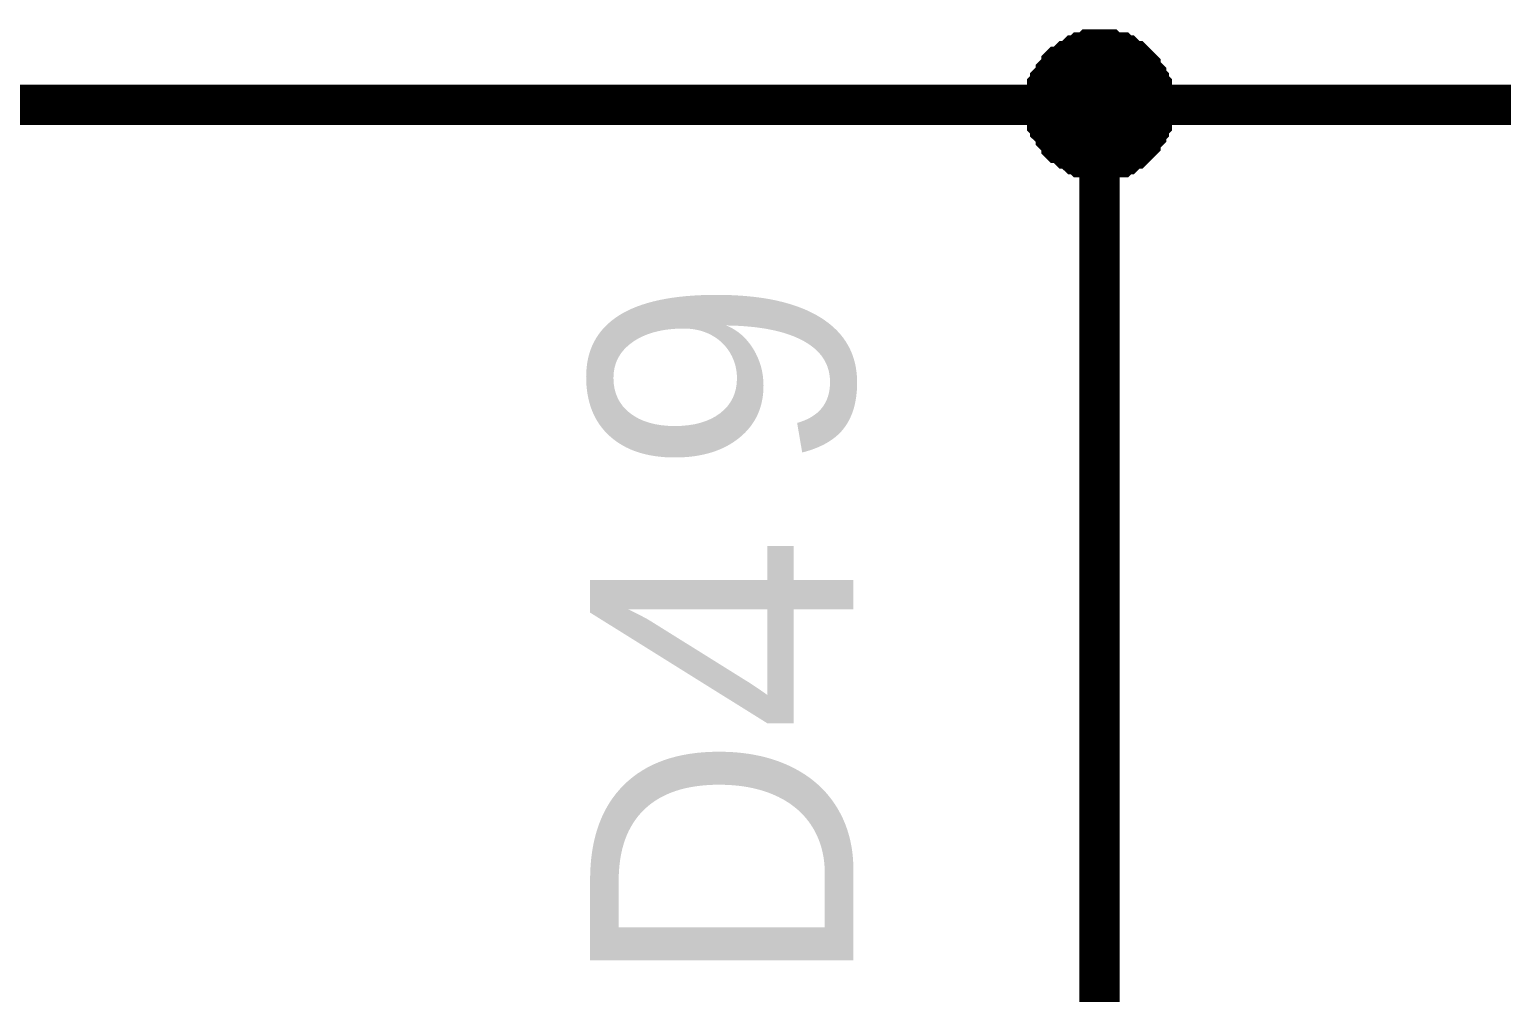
# Model space of a CAD drawing. Header units: millimetres. Extents: x 0 to 20.9, y 0 to 9.5.
# Drawn here: x 16.6876 to 17.1174, y 7.4406 to 7.7217 of the extents above; entities that cross this region are included whole.
import ezdxf

# ---------------------------------------------------------------- set-up
doc = ezdxf.new("R2010")
doc.units = ezdxf.units.MM
doc.header["$MEASUREMENT"] = 0
doc.layers.add('Sheet', color=255, linetype='Continuous')

msp = doc.modelspace()

# ---------------------------------------------------------------- linework, layer by layer
at = {"layer": 'Sheet'}
for points, const_width in [([(16.97995, 7.69974), (16.97995, 7.70058), (16.97995, 7.70142), (16.97995, 7.70309), (16.97995, 7.70392), (16.98079, 7.70476), (16.98079, 7.70559), (16.98079, 7.70643), (16.98162, 7.70726), (16.98162, 7.7081), (16.98246, 7.70893), (16.98329, 7.70977), (16.98329, 7.7106), (16.98413, 7.71144), (16.98496, 7.71228), (16.98496, 7.71311), (16.9858, 7.71395), (16.98663, 7.71478), (16.98747, 7.71478), (16.9883, 7.71562), (16.98914, 7.71645), (16.98997, 7.71645), (16.99081, 7.71729), (16.99165, 7.71812), (16.99248, 7.71812), (16.99332, 7.71896), (16.99415, 7.71896), (16.99499, 7.71896), (16.99582, 7.71979), (16.99666, 7.71979), (16.99833, 7.71979), (16.99916, 7.71979), (17, 7.71979)], 0.0039), ([(16.97995, 7.69974), (16.97995, 7.70058), (16.97995, 7.70142), (16.97995, 7.70309), (16.97995, 7.70392), (16.98079, 7.70476), (16.98079, 7.70559), (16.98079, 7.70643), (16.98162, 7.70726), (16.98162, 7.7081), (16.98246, 7.70893), (16.98329, 7.70977), (16.98329, 7.7106), (16.98413, 7.71144), (16.98496, 7.71228), (16.98496, 7.71311), (16.9858, 7.71395), (16.98663, 7.71478), (16.98747, 7.71478), (16.9883, 7.71562), (16.98914, 7.71645), (16.98997, 7.71645), (16.99081, 7.71729), (16.99165, 7.71812), (16.99248, 7.71812), (16.99332, 7.71896), (16.99415, 7.71896), (16.99499, 7.71896), (16.99582, 7.71979), (16.99666, 7.71979), (16.99833, 7.71979), (16.99916, 7.71979), (17, 7.71979)], 0.0039), ([(16.97995, 7.69974), (16.97995, 7.70058), (16.97995, 7.70142), (16.97995, 7.70309), (16.97995, 7.70392), (16.98079, 7.70476), (16.98079, 7.70559), (16.98079, 7.70643), (16.98162, 7.70726), (16.98162, 7.7081), (16.98246, 7.70893), (16.98329, 7.70977), (16.98329, 7.7106), (16.98413, 7.71144), (16.98496, 7.71228), (16.98496, 7.71311), (16.9858, 7.71395), (16.98663, 7.71478), (16.98747, 7.71478), (16.9883, 7.71562), (16.98914, 7.71645), (16.98997, 7.71645), (16.99081, 7.71729), (16.99165, 7.71812), (16.99248, 7.71812), (16.99332, 7.71896), (16.99415, 7.71896), (16.99499, 7.71896), (16.99582, 7.71979), (16.99666, 7.71979), (16.99833, 7.71979), (16.99916, 7.71979), (17, 7.71979)], 0.0039), ([(16.97995, 7.69974), (16.97995, 7.70058), (16.97995, 7.70142), (16.97995, 7.70309), (16.97995, 7.70392), (16.98079, 7.70476), (16.98079, 7.70559), (16.98079, 7.70643), (16.98162, 7.70726), (16.98162, 7.7081), (16.98246, 7.70893), (16.98329, 7.70977), (16.98329, 7.7106), (16.98413, 7.71144), (16.98496, 7.71228), (16.98496, 7.71311), (16.9858, 7.71395), (16.98663, 7.71478), (16.98747, 7.71478), (16.9883, 7.71562), (16.98914, 7.71645), (16.98997, 7.71645), (16.99081, 7.71729), (16.99165, 7.71812), (16.99248, 7.71812), (16.99332, 7.71896), (16.99415, 7.71896), (16.99499, 7.71896), (16.99582, 7.71979), (16.99666, 7.71979), (16.99833, 7.71979), (16.99916, 7.71979), (17, 7.71979)], 0.0039), ([(16.97995, 7.69974), (16.97995, 7.70058), (16.97995, 7.70142), (16.97995, 7.70309), (16.97995, 7.70392), (16.98079, 7.70476), (16.98079, 7.70559), (16.98079, 7.70643), (16.98162, 7.70726), (16.98162, 7.7081), (16.98246, 7.70893), (16.98329, 7.70977), (16.98329, 7.7106), (16.98413, 7.71144), (16.98496, 7.71228), (16.98496, 7.71311), (16.9858, 7.71395), (16.98663, 7.71478), (16.98747, 7.71478), (16.9883, 7.71562), (16.98914, 7.71645), (16.98997, 7.71645), (16.99081, 7.71729), (16.99165, 7.71812), (16.99248, 7.71812), (16.99332, 7.71896), (16.99415, 7.71896), (16.99499, 7.71896), (16.99582, 7.71979), (16.99666, 7.71979), (16.99833, 7.71979), (16.99916, 7.71979), (17, 7.71979)], 0.0039), ([(16.97995, 7.69974), (16.97995, 7.70058), (16.97995, 7.70142), (16.97995, 7.70309), (16.97995, 7.70392), (16.98079, 7.70476), (16.98079, 7.70559), (16.98079, 7.70643), (16.98162, 7.70726), (16.98162, 7.7081), (16.98246, 7.70893), (16.98329, 7.70977), (16.98329, 7.7106), (16.98413, 7.71144), (16.98496, 7.71228), (16.98496, 7.71311), (16.9858, 7.71395), (16.98663, 7.71478), (16.98747, 7.71478), (16.9883, 7.71562), (16.98914, 7.71645), (16.98997, 7.71645), (16.99081, 7.71729), (16.99165, 7.71812), (16.99248, 7.71812), (16.99332, 7.71896), (16.99415, 7.71896), (16.99499, 7.71896), (16.99582, 7.71979), (16.99666, 7.71979), (16.99833, 7.71979), (16.99916, 7.71979), (17, 7.71979)], 0.0039), ([(16.97995, 7.69974), (16.97995, 7.70058), (16.97995, 7.70142), (16.97995, 7.70309), (16.97995, 7.70392), (16.98079, 7.70476), (16.98079, 7.70559), (16.98079, 7.70643), (16.98162, 7.70726), (16.98162, 7.7081), (16.98246, 7.70893), (16.98329, 7.70977), (16.98329, 7.7106), (16.98413, 7.71144), (16.98496, 7.71228), (16.98496, 7.71311), (16.9858, 7.71395), (16.98663, 7.71478), (16.98747, 7.71478), (16.9883, 7.71562), (16.98914, 7.71645), (16.98997, 7.71645), (16.99081, 7.71729), (16.99165, 7.71812), (16.99248, 7.71812), (16.99332, 7.71896), (16.99415, 7.71896), (16.99499, 7.71896), (16.99582, 7.71979), (16.99666, 7.71979), (16.99833, 7.71979), (16.99916, 7.71979), (17, 7.71979)], 0.0039), ([(16.97995, 7.69974), (16.97995, 7.70058), (16.97995, 7.70142), (16.97995, 7.70309), (16.97995, 7.70392), (16.98079, 7.70476), (16.98079, 7.70559), (16.98079, 7.70643), (16.98162, 7.70726), (16.98162, 7.7081), (16.98246, 7.70893), (16.98329, 7.70977), (16.98329, 7.7106), (16.98413, 7.71144), (16.98496, 7.71228), (16.98496, 7.71311), (16.9858, 7.71395), (16.98663, 7.71478), (16.98747, 7.71478), (16.9883, 7.71562), (16.98914, 7.71645), (16.98997, 7.71645), (16.99081, 7.71729), (16.99165, 7.71812), (16.99248, 7.71812), (16.99332, 7.71896), (16.99415, 7.71896), (16.99499, 7.71896), (16.99582, 7.71979), (16.99666, 7.71979), (16.99833, 7.71979), (16.99916, 7.71979), (17, 7.71979)], 0.0039), ([(17, 7.71979), (17, 7.71979)], 0.0039), ([(17, 7.71979), (17.00083, 7.71979), (17.00251, 7.71979), (17.00334, 7.71979), (17.00418, 7.71979), (17.00501, 7.71896), (17.00585, 7.71896), (17.00752, 7.71896), (17.00835, 7.71812), (17.00919, 7.71812), (17.01002, 7.71729), (17.01086, 7.71645), (17.01169, 7.71645), (17.01253, 7.71562), (17.01337, 7.71478), (17.01337, 7.71478), (17.0142, 7.71395), (17.01504, 7.71311), (17.01587, 7.71228), (17.01587, 7.71144), (17.01671, 7.7106), (17.01754, 7.70977), (17.01754, 7.70893), (17.01838, 7.7081), (17.01838, 7.70726), (17.01921, 7.70643), (17.01921, 7.70559), (17.01921, 7.70476), (17.02005, 7.70392), (17.02005, 7.70309), (17.02005, 7.70142), (17.02005, 7.70058), (17.02005, 7.69974)], 0.0039), ([(17, 7.71979), (17, 7.71979)], 0.0039), ([(17, 7.71979), (17.00083, 7.71979), (17.00251, 7.71979), (17.00334, 7.71979), (17.00418, 7.71979), (17.00501, 7.71896), (17.00585, 7.71896), (17.00752, 7.71896), (17.00835, 7.71812), (17.00919, 7.71812), (17.01002, 7.71729), (17.01086, 7.71645), (17.01169, 7.71645), (17.01253, 7.71562), (17.01337, 7.71478), (17.01337, 7.71478), (17.0142, 7.71395), (17.01504, 7.71311), (17.01587, 7.71228), (17.01587, 7.71144), (17.01671, 7.7106), (17.01754, 7.70977), (17.01754, 7.70893), (17.01838, 7.7081), (17.01838, 7.70726), (17.01921, 7.70643), (17.01921, 7.70559), (17.01921, 7.70476), (17.02005, 7.70392), (17.02005, 7.70309), (17.02005, 7.70142), (17.02005, 7.70058), (17.02005, 7.69974)], 0.0039), ([(17, 7.71979), (17, 7.71979)], 0.0039), ([(17, 7.71979), (17.00083, 7.71979), (17.00251, 7.71979), (17.00334, 7.71979), (17.00418, 7.71979), (17.00501, 7.71896), (17.00585, 7.71896), (17.00752, 7.71896), (17.00835, 7.71812), (17.00919, 7.71812), (17.01002, 7.71729), (17.01086, 7.71645), (17.01169, 7.71645), (17.01253, 7.71562), (17.01337, 7.71478), (17.01337, 7.71478), (17.0142, 7.71395), (17.01504, 7.71311), (17.01587, 7.71228), (17.01587, 7.71144), (17.01671, 7.7106), (17.01754, 7.70977), (17.01754, 7.70893), (17.01838, 7.7081), (17.01838, 7.70726), (17.01921, 7.70643), (17.01921, 7.70559), (17.01921, 7.70476), (17.02005, 7.70392), (17.02005, 7.70309), (17.02005, 7.70142), (17.02005, 7.70058), (17.02005, 7.69974)], 0.0039), ([(17, 7.71979), (17, 7.71979)], 0.0039), ([(17, 7.71979), (17.00083, 7.71979), (17.00251, 7.71979), (17.00334, 7.71979), (17.00418, 7.71979), (17.00501, 7.71896), (17.00585, 7.71896), (17.00752, 7.71896), (17.00835, 7.71812), (17.00919, 7.71812), (17.01002, 7.71729), (17.01086, 7.71645), (17.01169, 7.71645), (17.01253, 7.71562), (17.01337, 7.71478), (17.01337, 7.71478), (17.0142, 7.71395), (17.01504, 7.71311), (17.01587, 7.71228), (17.01587, 7.71144), (17.01671, 7.7106), (17.01754, 7.70977), (17.01754, 7.70893), (17.01838, 7.7081), (17.01838, 7.70726), (17.01921, 7.70643), (17.01921, 7.70559), (17.01921, 7.70476), (17.02005, 7.70392), (17.02005, 7.70309), (17.02005, 7.70142), (17.02005, 7.70058), (17.02005, 7.69974)], 0.0039), ([(17, 7.71979), (17, 7.71979)], 0.0039), ([(17, 7.71979), (17.00083, 7.71979), (17.00251, 7.71979), (17.00334, 7.71979), (17.00418, 7.71979), (17.00501, 7.71896), (17.00585, 7.71896), (17.00752, 7.71896), (17.00835, 7.71812), (17.00919, 7.71812), (17.01002, 7.71729), (17.01086, 7.71645), (17.01169, 7.71645), (17.01253, 7.71562), (17.01337, 7.71478), (17.01337, 7.71478), (17.0142, 7.71395), (17.01504, 7.71311), (17.01587, 7.71228), (17.01587, 7.71144), (17.01671, 7.7106), (17.01754, 7.70977), (17.01754, 7.70893), (17.01838, 7.7081), (17.01838, 7.70726), (17.01921, 7.70643), (17.01921, 7.70559), (17.01921, 7.70476), (17.02005, 7.70392), (17.02005, 7.70309), (17.02005, 7.70142), (17.02005, 7.70058), (17.02005, 7.69974)], 0.0039), ([(17, 7.71979), (17, 7.71979)], 0.0039), ([(17, 7.71979), (17.00083, 7.71979), (17.00251, 7.71979), (17.00334, 7.71979), (17.00418, 7.71979), (17.00501, 7.71896), (17.00585, 7.71896), (17.00752, 7.71896), (17.00835, 7.71812), (17.00919, 7.71812), (17.01002, 7.71729), (17.01086, 7.71645), (17.01169, 7.71645), (17.01253, 7.71562), (17.01337, 7.71478), (17.01337, 7.71478), (17.0142, 7.71395), (17.01504, 7.71311), (17.01587, 7.71228), (17.01587, 7.71144), (17.01671, 7.7106), (17.01754, 7.70977), (17.01754, 7.70893), (17.01838, 7.7081), (17.01838, 7.70726), (17.01921, 7.70643), (17.01921, 7.70559), (17.01921, 7.70476), (17.02005, 7.70392), (17.02005, 7.70309), (17.02005, 7.70142), (17.02005, 7.70058), (17.02005, 7.69974)], 0.0039), ([(17, 7.71979), (17, 7.71979)], 0.0039), ([(17, 7.71979), (17.00083, 7.71979), (17.00251, 7.71979), (17.00334, 7.71979), (17.00418, 7.71979), (17.00501, 7.71896), (17.00585, 7.71896), (17.00752, 7.71896), (17.00835, 7.71812), (17.00919, 7.71812), (17.01002, 7.71729), (17.01086, 7.71645), (17.01169, 7.71645), (17.01253, 7.71562), (17.01337, 7.71478), (17.01337, 7.71478), (17.0142, 7.71395), (17.01504, 7.71311), (17.01587, 7.71228), (17.01587, 7.71144), (17.01671, 7.7106), (17.01754, 7.70977), (17.01754, 7.70893), (17.01838, 7.7081), (17.01838, 7.70726), (17.01921, 7.70643), (17.01921, 7.70559), (17.01921, 7.70476), (17.02005, 7.70392), (17.02005, 7.70309), (17.02005, 7.70142), (17.02005, 7.70058), (17.02005, 7.69974)], 0.0039), ([(17, 7.71979), (17, 7.71979)], 0.0039), ([(17, 7.71979), (17.00083, 7.71979), (17.00251, 7.71979), (17.00334, 7.71979), (17.00418, 7.71979), (17.00501, 7.71896), (17.00585, 7.71896), (17.00752, 7.71896), (17.00835, 7.71812), (17.00919, 7.71812), (17.01002, 7.71729), (17.01086, 7.71645), (17.01169, 7.71645), (17.01253, 7.71562), (17.01337, 7.71478), (17.01337, 7.71478), (17.0142, 7.71395), (17.01504, 7.71311), (17.01587, 7.71228), (17.01587, 7.71144), (17.01671, 7.7106), (17.01754, 7.70977), (17.01754, 7.70893), (17.01838, 7.7081), (17.01838, 7.70726), (17.01921, 7.70643), (17.01921, 7.70559), (17.01921, 7.70476), (17.02005, 7.70392), (17.02005, 7.70309), (17.02005, 7.70142), (17.02005, 7.70058), (17.02005, 7.69974)], 0.0039), ([(10.40049, 7.69974), (11.00029, 7.69974), (11.40044, 7.69974), (12.00025, 7.69974), (12.40039, 7.69974), (13.0002, 7.69974), (13.40034, 7.69974), (14.00015, 7.69974), (14.40029, 7.69974), (15.0001, 7.69974), (15.40025, 7.69974), (16.00005, 7.69974), (16.4002, 7.69974), (17, 7.69974), (17.40015, 7.69974), (17.99995, 7.69974), (18.4001, 7.69974), (18.4001, 7.49925)], 0.0118), ([(17, 7.69974), (17, 7.49925)], 0.0118), ([(17, 7.6797), (16.99916, 7.6797), (16.99833, 7.6797), (16.99666, 7.6797), (16.99582, 7.6797), (16.99499, 7.68053), (16.99415, 7.68053), (16.99332, 7.68053), (16.99248, 7.68137), (16.99165, 7.68137), (16.99081, 7.6822), (16.98997, 7.68304), (16.98914, 7.68304), (16.9883, 7.68387), (16.98747, 7.68471), (16.98663, 7.68471), (16.9858, 7.68554), (16.98496, 7.68638), (16.98496, 7.68721), (16.98413, 7.68805), (16.98329, 7.68888), (16.98329, 7.68972), (16.98246, 7.69056), (16.98162, 7.69139), (16.98162, 7.69223), (16.98079, 7.69306), (16.98079, 7.6939), (16.98079, 7.69473), (16.97995, 7.69557), (16.97995, 7.6964), (16.97995, 7.69807), (16.97995, 7.69891), (16.97995, 7.69974)], 0.0039), ([(16.97995, 7.69974), (16.97995, 7.69974)], 0.0039), ([(17, 7.6797), (16.99916, 7.6797), (16.99833, 7.6797), (16.99666, 7.6797), (16.99582, 7.6797), (16.99499, 7.68053), (16.99415, 7.68053), (16.99332, 7.68053), (16.99248, 7.68137), (16.99165, 7.68137), (16.99081, 7.6822), (16.98997, 7.68304), (16.98914, 7.68304), (16.9883, 7.68387), (16.98747, 7.68471), (16.98663, 7.68471), (16.9858, 7.68554), (16.98496, 7.68638), (16.98496, 7.68721), (16.98413, 7.68805), (16.98329, 7.68888), (16.98329, 7.68972), (16.98246, 7.69056), (16.98162, 7.69139), (16.98162, 7.69223), (16.98079, 7.69306), (16.98079, 7.6939), (16.98079, 7.69473), (16.97995, 7.69557), (16.97995, 7.6964), (16.97995, 7.69807), (16.97995, 7.69891), (16.97995, 7.69974)], 0.0039), ([(16.97995, 7.69974), (16.97995, 7.69974)], 0.0039), ([(17, 7.6797), (16.99916, 7.6797), (16.99833, 7.6797), (16.99666, 7.6797), (16.99582, 7.6797), (16.99499, 7.68053), (16.99415, 7.68053), (16.99332, 7.68053), (16.99248, 7.68137), (16.99165, 7.68137), (16.99081, 7.6822), (16.98997, 7.68304), (16.98914, 7.68304), (16.9883, 7.68387), (16.98747, 7.68471), (16.98663, 7.68471), (16.9858, 7.68554), (16.98496, 7.68638), (16.98496, 7.68721), (16.98413, 7.68805), (16.98329, 7.68888), (16.98329, 7.68972), (16.98246, 7.69056), (16.98162, 7.69139), (16.98162, 7.69223), (16.98079, 7.69306), (16.98079, 7.6939), (16.98079, 7.69473), (16.97995, 7.69557), (16.97995, 7.6964), (16.97995, 7.69807), (16.97995, 7.69891), (16.97995, 7.69974)], 0.0039), ([(16.97995, 7.69974), (16.97995, 7.69974)], 0.0039), ([(17, 7.6797), (16.99916, 7.6797), (16.99833, 7.6797), (16.99666, 7.6797), (16.99582, 7.6797), (16.99499, 7.68053), (16.99415, 7.68053), (16.99332, 7.68053), (16.99248, 7.68137), (16.99165, 7.68137), (16.99081, 7.6822), (16.98997, 7.68304), (16.98914, 7.68304), (16.9883, 7.68387), (16.98747, 7.68471), (16.98663, 7.68471), (16.9858, 7.68554), (16.98496, 7.68638), (16.98496, 7.68721), (16.98413, 7.68805), (16.98329, 7.68888), (16.98329, 7.68972), (16.98246, 7.69056), (16.98162, 7.69139), (16.98162, 7.69223), (16.98079, 7.69306), (16.98079, 7.6939), (16.98079, 7.69473), (16.97995, 7.69557), (16.97995, 7.6964), (16.97995, 7.69807), (16.97995, 7.69891), (16.97995, 7.69974)], 0.0039), ([(16.97995, 7.69974), (16.97995, 7.69974)], 0.0039), ([(17, 7.6797), (16.99916, 7.6797), (16.99833, 7.6797), (16.99666, 7.6797), (16.99582, 7.6797), (16.99499, 7.68053), (16.99415, 7.68053), (16.99332, 7.68053), (16.99248, 7.68137), (16.99165, 7.68137), (16.99081, 7.6822), (16.98997, 7.68304), (16.98914, 7.68304), (16.9883, 7.68387), (16.98747, 7.68471), (16.98663, 7.68471), (16.9858, 7.68554), (16.98496, 7.68638), (16.98496, 7.68721), (16.98413, 7.68805), (16.98329, 7.68888), (16.98329, 7.68972), (16.98246, 7.69056), (16.98162, 7.69139), (16.98162, 7.69223), (16.98079, 7.69306), (16.98079, 7.6939), (16.98079, 7.69473), (16.97995, 7.69557), (16.97995, 7.6964), (16.97995, 7.69807), (16.97995, 7.69891), (16.97995, 7.69974)], 0.0039), ([(16.97995, 7.69974), (16.97995, 7.69974)], 0.0039), ([(17, 7.6797), (16.99916, 7.6797), (16.99833, 7.6797), (16.99666, 7.6797), (16.99582, 7.6797), (16.99499, 7.68053), (16.99415, 7.68053), (16.99332, 7.68053), (16.99248, 7.68137), (16.99165, 7.68137), (16.99081, 7.6822), (16.98997, 7.68304), (16.98914, 7.68304), (16.9883, 7.68387), (16.98747, 7.68471), (16.98663, 7.68471), (16.9858, 7.68554), (16.98496, 7.68638), (16.98496, 7.68721), (16.98413, 7.68805), (16.98329, 7.68888), (16.98329, 7.68972), (16.98246, 7.69056), (16.98162, 7.69139), (16.98162, 7.69223), (16.98079, 7.69306), (16.98079, 7.6939), (16.98079, 7.69473), (16.97995, 7.69557), (16.97995, 7.6964), (16.97995, 7.69807), (16.97995, 7.69891), (16.97995, 7.69974)], 0.0039), ([(16.97995, 7.69974), (16.97995, 7.69974)], 0.0039), ([(17, 7.6797), (16.99916, 7.6797), (16.99833, 7.6797), (16.99666, 7.6797), (16.99582, 7.6797), (16.99499, 7.68053), (16.99415, 7.68053), (16.99332, 7.68053), (16.99248, 7.68137), (16.99165, 7.68137), (16.99081, 7.6822), (16.98997, 7.68304), (16.98914, 7.68304), (16.9883, 7.68387), (16.98747, 7.68471), (16.98663, 7.68471), (16.9858, 7.68554), (16.98496, 7.68638), (16.98496, 7.68721), (16.98413, 7.68805), (16.98329, 7.68888), (16.98329, 7.68972), (16.98246, 7.69056), (16.98162, 7.69139), (16.98162, 7.69223), (16.98079, 7.69306), (16.98079, 7.6939), (16.98079, 7.69473), (16.97995, 7.69557), (16.97995, 7.6964), (16.97995, 7.69807), (16.97995, 7.69891), (16.97995, 7.69974)], 0.0039), ([(16.97995, 7.69974), (16.97995, 7.69974)], 0.0039), ([(17, 7.6797), (16.99916, 7.6797), (16.99833, 7.6797), (16.99666, 7.6797), (16.99582, 7.6797), (16.99499, 7.68053), (16.99415, 7.68053), (16.99332, 7.68053), (16.99248, 7.68137), (16.99165, 7.68137), (16.99081, 7.6822), (16.98997, 7.68304), (16.98914, 7.68304), (16.9883, 7.68387), (16.98747, 7.68471), (16.98663, 7.68471), (16.9858, 7.68554), (16.98496, 7.68638), (16.98496, 7.68721), (16.98413, 7.68805), (16.98329, 7.68888), (16.98329, 7.68972), (16.98246, 7.69056), (16.98162, 7.69139), (16.98162, 7.69223), (16.98079, 7.69306), (16.98079, 7.6939), (16.98079, 7.69473), (16.97995, 7.69557), (16.97995, 7.6964), (16.97995, 7.69807), (16.97995, 7.69891), (16.97995, 7.69974)], 0.0039), ([(16.97995, 7.69974), (16.97995, 7.69974)], 0.0039), ([(17.02005, 7.69974), (17.02005, 7.69891), (17.02005, 7.69807), (17.02005, 7.6964), (17.02005, 7.69557), (17.01921, 7.69473), (17.01921, 7.6939), (17.01921, 7.69306), (17.01838, 7.69223), (17.01838, 7.69139), (17.01754, 7.69056), (17.01754, 7.68972), (17.01671, 7.68888), (17.01587, 7.68805), (17.01587, 7.68721), (17.01504, 7.68638), (17.0142, 7.68554), (17.01337, 7.68471), (17.01337, 7.68471), (17.01253, 7.68387), (17.01169, 7.68304), (17.01086, 7.68304), (17.01002, 7.6822), (17.00919, 7.68137), (17.00835, 7.68137), (17.00752, 7.68053), (17.00585, 7.68053), (17.00501, 7.68053), (17.00418, 7.6797), (17.00334, 7.6797), (17.00251, 7.6797), (17.00083, 7.6797), (17, 7.6797)], 0.0039), ([(17.02005, 7.69974), (17.02005, 7.69891), (17.02005, 7.69807), (17.02005, 7.6964), (17.02005, 7.69557), (17.01921, 7.69473), (17.01921, 7.6939), (17.01921, 7.69306), (17.01838, 7.69223), (17.01838, 7.69139), (17.01754, 7.69056), (17.01754, 7.68972), (17.01671, 7.68888), (17.01587, 7.68805), (17.01587, 7.68721), (17.01504, 7.68638), (17.0142, 7.68554), (17.01337, 7.68471), (17.01337, 7.68471), (17.01253, 7.68387), (17.01169, 7.68304), (17.01086, 7.68304), (17.01002, 7.6822), (17.00919, 7.68137), (17.00835, 7.68137), (17.00752, 7.68053), (17.00585, 7.68053), (17.00501, 7.68053), (17.00418, 7.6797), (17.00334, 7.6797), (17.00251, 7.6797), (17.00083, 7.6797), (17, 7.6797)], 0.0039), ([(17.02005, 7.69974), (17.02005, 7.69891), (17.02005, 7.69807), (17.02005, 7.6964), (17.02005, 7.69557), (17.01921, 7.69473), (17.01921, 7.6939), (17.01921, 7.69306), (17.01838, 7.69223), (17.01838, 7.69139), (17.01754, 7.69056), (17.01754, 7.68972), (17.01671, 7.68888), (17.01587, 7.68805), (17.01587, 7.68721), (17.01504, 7.68638), (17.0142, 7.68554), (17.01337, 7.68471), (17.01337, 7.68471), (17.01253, 7.68387), (17.01169, 7.68304), (17.01086, 7.68304), (17.01002, 7.6822), (17.00919, 7.68137), (17.00835, 7.68137), (17.00752, 7.68053), (17.00585, 7.68053), (17.00501, 7.68053), (17.00418, 7.6797), (17.00334, 7.6797), (17.00251, 7.6797), (17.00083, 7.6797), (17, 7.6797)], 0.0039), ([(17.02005, 7.69974), (17.02005, 7.69891), (17.02005, 7.69807), (17.02005, 7.6964), (17.02005, 7.69557), (17.01921, 7.69473), (17.01921, 7.6939), (17.01921, 7.69306), (17.01838, 7.69223), (17.01838, 7.69139), (17.01754, 7.69056), (17.01754, 7.68972), (17.01671, 7.68888), (17.01587, 7.68805), (17.01587, 7.68721), (17.01504, 7.68638), (17.0142, 7.68554), (17.01337, 7.68471), (17.01337, 7.68471), (17.01253, 7.68387), (17.01169, 7.68304), (17.01086, 7.68304), (17.01002, 7.6822), (17.00919, 7.68137), (17.00835, 7.68137), (17.00752, 7.68053), (17.00585, 7.68053), (17.00501, 7.68053), (17.00418, 7.6797), (17.00334, 7.6797), (17.00251, 7.6797), (17.00083, 7.6797), (17, 7.6797)], 0.0039), ([(17.02005, 7.69974), (17.02005, 7.69891), (17.02005, 7.69807), (17.02005, 7.6964), (17.02005, 7.69557), (17.01921, 7.69473), (17.01921, 7.6939), (17.01921, 7.69306), (17.01838, 7.69223), (17.01838, 7.69139), (17.01754, 7.69056), (17.01754, 7.68972), (17.01671, 7.68888), (17.01587, 7.68805), (17.01587, 7.68721), (17.01504, 7.68638), (17.0142, 7.68554), (17.01337, 7.68471), (17.01337, 7.68471), (17.01253, 7.68387), (17.01169, 7.68304), (17.01086, 7.68304), (17.01002, 7.6822), (17.00919, 7.68137), (17.00835, 7.68137), (17.00752, 7.68053), (17.00585, 7.68053), (17.00501, 7.68053), (17.00418, 7.6797), (17.00334, 7.6797), (17.00251, 7.6797), (17.00083, 7.6797), (17, 7.6797)], 0.0039), ([(17.02005, 7.69974), (17.02005, 7.69891), (17.02005, 7.69807), (17.02005, 7.6964), (17.02005, 7.69557), (17.01921, 7.69473), (17.01921, 7.6939), (17.01921, 7.69306), (17.01838, 7.69223), (17.01838, 7.69139), (17.01754, 7.69056), (17.01754, 7.68972), (17.01671, 7.68888), (17.01587, 7.68805), (17.01587, 7.68721), (17.01504, 7.68638), (17.0142, 7.68554), (17.01337, 7.68471), (17.01337, 7.68471), (17.01253, 7.68387), (17.01169, 7.68304), (17.01086, 7.68304), (17.01002, 7.6822), (17.00919, 7.68137), (17.00835, 7.68137), (17.00752, 7.68053), (17.00585, 7.68053), (17.00501, 7.68053), (17.00418, 7.6797), (17.00334, 7.6797), (17.00251, 7.6797), (17.00083, 7.6797), (17, 7.6797)], 0.0039), ([(17.02005, 7.69974), (17.02005, 7.69891), (17.02005, 7.69807), (17.02005, 7.6964), (17.02005, 7.69557), (17.01921, 7.69473), (17.01921, 7.6939), (17.01921, 7.69306), (17.01838, 7.69223), (17.01838, 7.69139), (17.01754, 7.69056), (17.01754, 7.68972), (17.01671, 7.68888), (17.01587, 7.68805), (17.01587, 7.68721), (17.01504, 7.68638), (17.0142, 7.68554), (17.01337, 7.68471), (17.01337, 7.68471), (17.01253, 7.68387), (17.01169, 7.68304), (17.01086, 7.68304), (17.01002, 7.6822), (17.00919, 7.68137), (17.00835, 7.68137), (17.00752, 7.68053), (17.00585, 7.68053), (17.00501, 7.68053), (17.00418, 7.6797), (17.00334, 7.6797), (17.00251, 7.6797), (17.00083, 7.6797), (17, 7.6797)], 0.0039), ([(17.02005, 7.69974), (17.02005, 7.69891), (17.02005, 7.69807), (17.02005, 7.6964), (17.02005, 7.69557), (17.01921, 7.69473), (17.01921, 7.6939), (17.01921, 7.69306), (17.01838, 7.69223), (17.01838, 7.69139), (17.01754, 7.69056), (17.01754, 7.68972), (17.01671, 7.68888), (17.01587, 7.68805), (17.01587, 7.68721), (17.01504, 7.68638), (17.0142, 7.68554), (17.01337, 7.68471), (17.01337, 7.68471), (17.01253, 7.68387), (17.01169, 7.68304), (17.01086, 7.68304), (17.01002, 7.6822), (17.00919, 7.68137), (17.00835, 7.68137), (17.00752, 7.68053), (17.00585, 7.68053), (17.00501, 7.68053), (17.00418, 7.6797), (17.00334, 7.6797), (17.00251, 7.6797), (17.00083, 7.6797), (17, 7.6797)], 0.0039), ([(17.02005, 7.69974), (17.02005, 7.69974), (17.02005, 7.69974), (17.02005, 7.69974), (17.02005, 7.69974), (17.02005, 7.69974), (17.02005, 7.69974), (17.02005, 7.69974), (17.02005, 7.69974), (17.02005, 7.69974), (17.02005, 7.69974), (17.02005, 7.69974), (17.02005, 7.69974), (17.02005, 7.69974), (17.02005, 7.69974), (17.02005, 7.69974), (17.02005, 7.69974), (17.02005, 7.69974), (17.02005, 7.69974), (17.02005, 7.69974), (17.02005, 7.69974), (17.02005, 7.69974), (17.02005, 7.69974), (17.02005, 7.69974), (17.02005, 7.69974), (17.02005, 7.69974), (17.02005, 7.69974), (17.02005, 7.69974), (17.02005, 7.69974), (17.02005, 7.69974), (17.02005, 7.69974), (17.02005, 7.69974), (17.02005, 7.69974)], 0.0039), ([(17.02005, 7.69974), (17.02005, 7.69974)], 0.0039), ([(17.02005, 7.69974), (17.02005, 7.69974), (17.02005, 7.69974), (17.02005, 7.69974), (17.02005, 7.69974), (17.02005, 7.69974), (17.02005, 7.69974), (17.02005, 7.69974), (17.02005, 7.69974), (17.02005, 7.69974), (17.02005, 7.69974), (17.02005, 7.69974), (17.02005, 7.69974), (17.02005, 7.69974), (17.02005, 7.69974), (17.02005, 7.69974), (17.02005, 7.69974), (17.02005, 7.69974), (17.02005, 7.69974), (17.02005, 7.69974), (17.02005, 7.69974), (17.02005, 7.69974), (17.02005, 7.69974), (17.02005, 7.69974), (17.02005, 7.69974), (17.02005, 7.69974), (17.02005, 7.69974), (17.02005, 7.69974), (17.02005, 7.69974), (17.02005, 7.69974), (17.02005, 7.69974), (17.02005, 7.69974), (17.02005, 7.69974)], 0.0039), ([(17.02005, 7.69974), (17.02005, 7.69974)], 0.0039), ([(17.02005, 7.69974), (17.02005, 7.69974), (17.02005, 7.69974), (17.02005, 7.69974), (17.02005, 7.69974), (17.02005, 7.69974), (17.02005, 7.69974), (17.02005, 7.69974), (17.02005, 7.69974), (17.02005, 7.69974), (17.02005, 7.69974), (17.02005, 7.69974), (17.02005, 7.69974), (17.02005, 7.69974), (17.02005, 7.69974), (17.02005, 7.69974), (17.02005, 7.69974), (17.02005, 7.69974), (17.02005, 7.69974), (17.02005, 7.69974), (17.02005, 7.69974), (17.02005, 7.69974), (17.02005, 7.69974), (17.02005, 7.69974), (17.02005, 7.69974), (17.02005, 7.69974), (17.02005, 7.69974), (17.02005, 7.69974), (17.02005, 7.69974), (17.02005, 7.69974), (17.02005, 7.69974), (17.02005, 7.69974), (17.02005, 7.69974)], 0.0039), ([(17.02005, 7.69974), (17.02005, 7.69974)], 0.0039), ([(17.02005, 7.69974), (17.02005, 7.69974), (17.02005, 7.69974), (17.02005, 7.69974), (17.02005, 7.69974), (17.02005, 7.69974), (17.02005, 7.69974), (17.02005, 7.69974), (17.02005, 7.69974), (17.02005, 7.69974), (17.02005, 7.69974), (17.02005, 7.69974), (17.02005, 7.69974), (17.02005, 7.69974), (17.02005, 7.69974), (17.02005, 7.69974), (17.02005, 7.69974), (17.02005, 7.69974), (17.02005, 7.69974), (17.02005, 7.69974), (17.02005, 7.69974), (17.02005, 7.69974), (17.02005, 7.69974), (17.02005, 7.69974), (17.02005, 7.69974), (17.02005, 7.69974), (17.02005, 7.69974), (17.02005, 7.69974), (17.02005, 7.69974), (17.02005, 7.69974), (17.02005, 7.69974), (17.02005, 7.69974), (17.02005, 7.69974)], 0.0039), ([(17.02005, 7.69974), (17.02005, 7.69974)], 0.0039), ([(17.02005, 7.69974), (17.02005, 7.69974), (17.02005, 7.69974), (17.02005, 7.69974), (17.02005, 7.69974), (17.02005, 7.69974), (17.02005, 7.69974), (17.02005, 7.69974), (17.02005, 7.69974), (17.02005, 7.69974), (17.02005, 7.69974), (17.02005, 7.69974), (17.02005, 7.69974), (17.02005, 7.69974), (17.02005, 7.69974), (17.02005, 7.69974), (17.02005, 7.69974), (17.02005, 7.69974), (17.02005, 7.69974), (17.02005, 7.69974), (17.02005, 7.69974), (17.02005, 7.69974), (17.02005, 7.69974), (17.02005, 7.69974), (17.02005, 7.69974), (17.02005, 7.69974), (17.02005, 7.69974), (17.02005, 7.69974), (17.02005, 7.69974), (17.02005, 7.69974), (17.02005, 7.69974), (17.02005, 7.69974), (17.02005, 7.69974)], 0.0039), ([(17.02005, 7.69974), (17.02005, 7.69974)], 0.0039), ([(17.02005, 7.69974), (17.02005, 7.69974), (17.02005, 7.69974), (17.02005, 7.69974), (17.02005, 7.69974), (17.02005, 7.69974), (17.02005, 7.69974), (17.02005, 7.69974), (17.02005, 7.69974), (17.02005, 7.69974), (17.02005, 7.69974), (17.02005, 7.69974), (17.02005, 7.69974), (17.02005, 7.69974), (17.02005, 7.69974), (17.02005, 7.69974), (17.02005, 7.69974), (17.02005, 7.69974), (17.02005, 7.69974), (17.02005, 7.69974), (17.02005, 7.69974), (17.02005, 7.69974), (17.02005, 7.69974), (17.02005, 7.69974), (17.02005, 7.69974), (17.02005, 7.69974), (17.02005, 7.69974), (17.02005, 7.69974), (17.02005, 7.69974), (17.02005, 7.69974), (17.02005, 7.69974), (17.02005, 7.69974), (17.02005, 7.69974)], 0.0039), ([(17.02005, 7.69974), (17.02005, 7.69974)], 0.0039), ([(17.02005, 7.69974), (17.02005, 7.69974), (17.02005, 7.69974), (17.02005, 7.69974), (17.02005, 7.69974), (17.02005, 7.69974), (17.02005, 7.69974), (17.02005, 7.69974), (17.02005, 7.69974), (17.02005, 7.69974), (17.02005, 7.69974), (17.02005, 7.69974), (17.02005, 7.69974), (17.02005, 7.69974), (17.02005, 7.69974), (17.02005, 7.69974), (17.02005, 7.69974), (17.02005, 7.69974), (17.02005, 7.69974), (17.02005, 7.69974), (17.02005, 7.69974), (17.02005, 7.69974), (17.02005, 7.69974), (17.02005, 7.69974), (17.02005, 7.69974), (17.02005, 7.69974), (17.02005, 7.69974), (17.02005, 7.69974), (17.02005, 7.69974), (17.02005, 7.69974), (17.02005, 7.69974), (17.02005, 7.69974), (17.02005, 7.69974)], 0.0039), ([(17.02005, 7.69974), (17.02005, 7.69974)], 0.0039), ([(17.02005, 7.69974), (17.02005, 7.69974), (17.02005, 7.69974), (17.02005, 7.69974), (17.02005, 7.69974), (17.02005, 7.69974), (17.02005, 7.69974), (17.02005, 7.69974), (17.02005, 7.69974), (17.02005, 7.69974), (17.02005, 7.69974), (17.02005, 7.69974), (17.02005, 7.69974), (17.02005, 7.69974), (17.02005, 7.69974), (17.02005, 7.69974), (17.02005, 7.69974), (17.02005, 7.69974), (17.02005, 7.69974), (17.02005, 7.69974), (17.02005, 7.69974), (17.02005, 7.69974), (17.02005, 7.69974), (17.02005, 7.69974), (17.02005, 7.69974), (17.02005, 7.69974), (17.02005, 7.69974), (17.02005, 7.69974), (17.02005, 7.69974), (17.02005, 7.69974), (17.02005, 7.69974), (17.02005, 7.69974), (17.02005, 7.69974)], 0.0039), ([(17.02005, 7.69974), (17.02005, 7.69974)], 0.0039), ([(17, 7.40151), (17, 7.49925)], 0.0118)]:
    msp.add_lwpolyline(points, dxfattribs=dict(at, const_width=const_width))
at = {"layer": 'Sheet', "const_width": 0.02}
msp.add_lwpolyline([(16.99, 7.7, 1), (17.01, 7.7, 1)], format="xyb", close=True, dxfattribs=at)

# ---------------------------------------------------------------- texts
at = {"layer": 'Sheet'}
for s, p in [('9', (16.92816, 7.59198)), ('4', (16.92816, 7.5168)), ('D', (16.92816, 7.44161))]:
    msp.add_text(s, height=0.07686, rotation=90, dxfattribs=at).set_placement(p)

doc.saveas('drawing.dxf')
